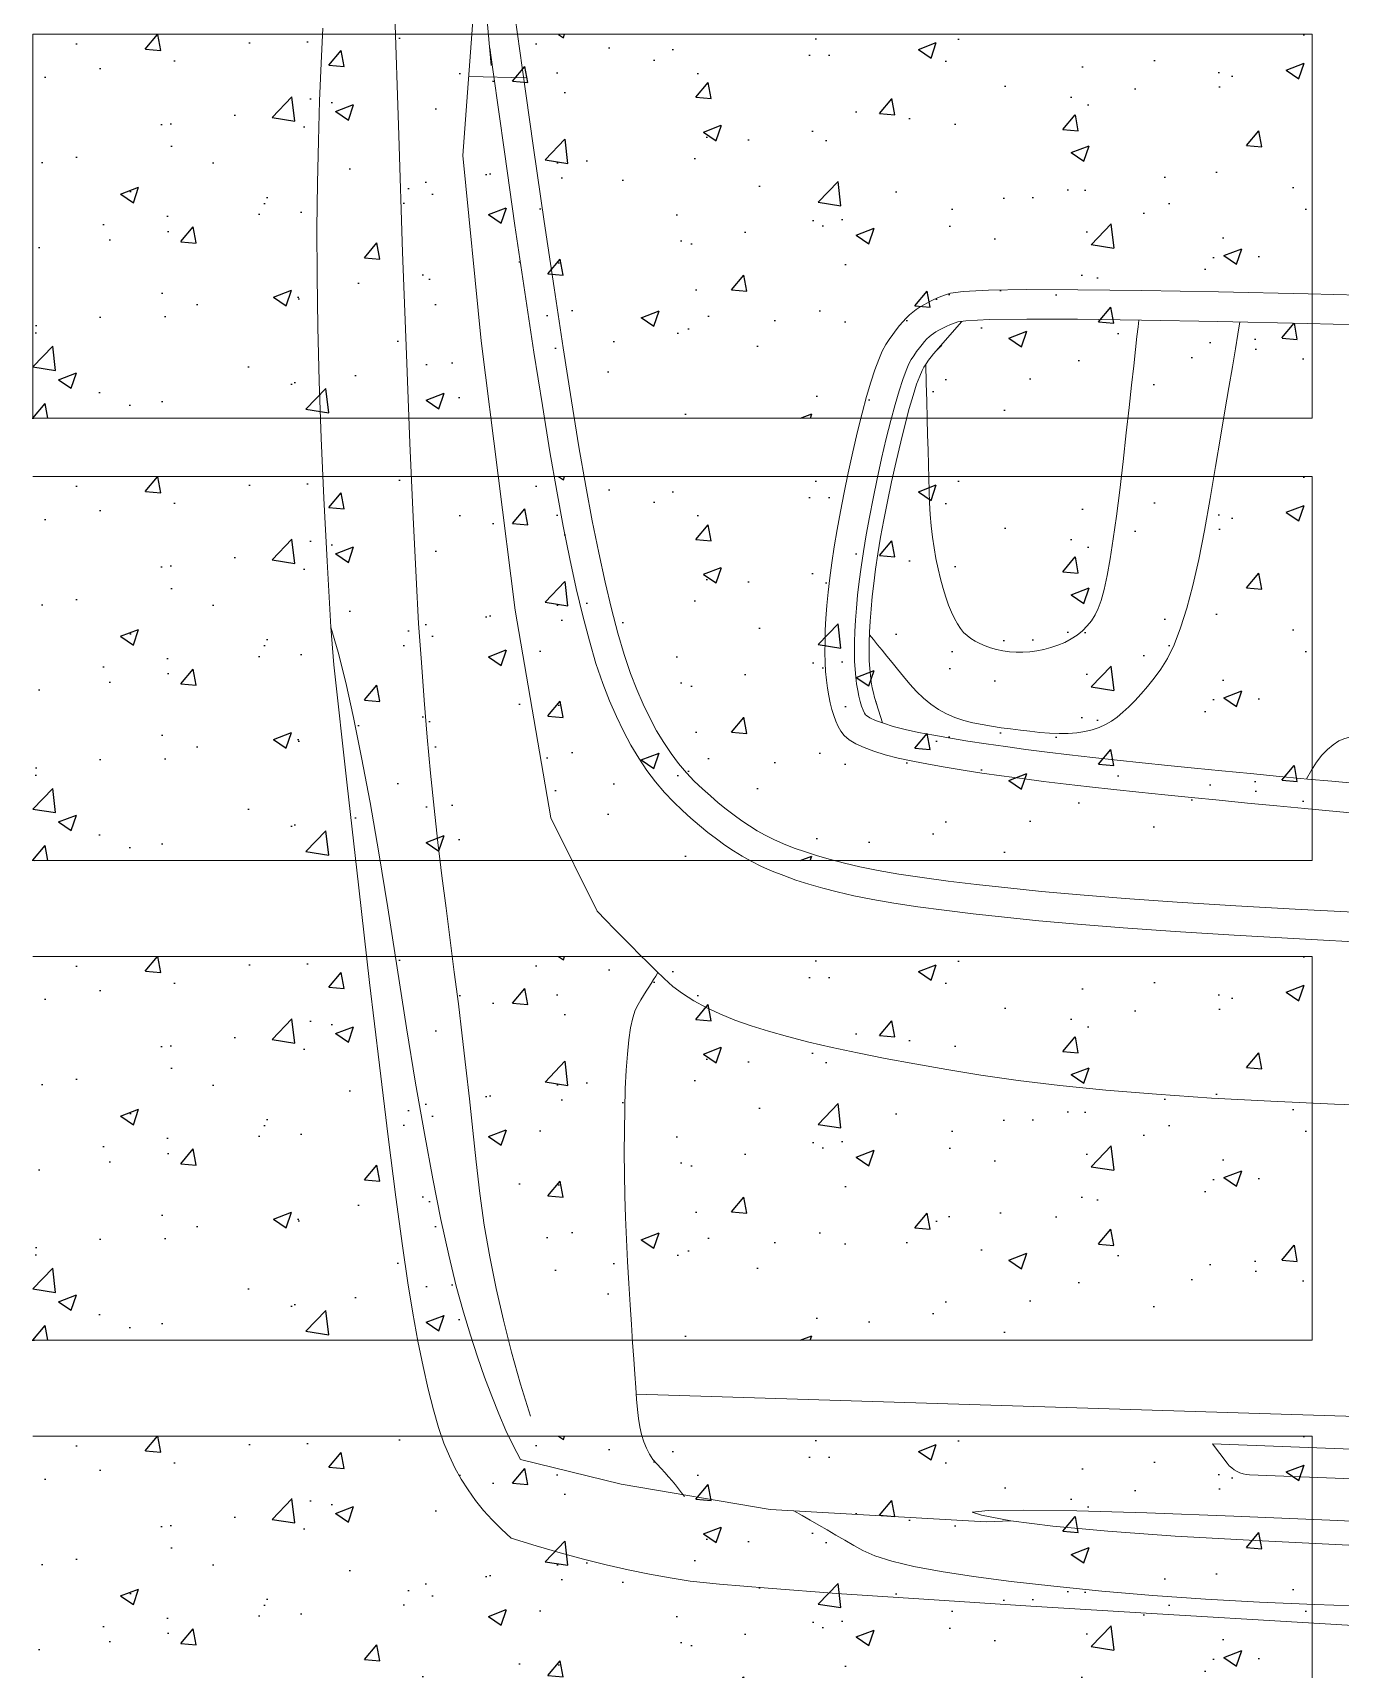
# Model space of a CAD drawing. Header units: millimetres. Extents: x 971.3 to 1010.6, y 593 to 619.8.
# Drawn here: x 979.431 to 980.453, y 596.589 to 597.868 of the extents above; entities that cross this region are included whole.
import ezdxf

# ---------------------------------------------------------------- set-up
doc = ezdxf.new("R2010")
doc.units = ezdxf.units.MM
doc.layers.add('1', color=253, linetype='Continuous', lineweight=0)
doc.layers.add('_mobiliário', color=7, linetype='Continuous', lineweight=5)
doc.layers.add('JANELA-V', color=40, linetype='Continuous')

# ---------------------------------------------------------------- blocks, each defined once
blk = doc.blocks.new('A$C0D511125')
at = {"layer": '_mobiliário'}
for p, q in [((4.0382, 0.8593), (4.0411, 0.9149)), ((4.0353, 0.8088), (4.0382, 0.8593)), ((4.0325, 0.7635), (4.0353, 0.8088)), ((4.0297, 0.7233), (4.0325, 0.7635)), ((4.0269, 0.6883), (4.0297, 0.7233)), ((4.0242, 0.6584), (4.0269, 0.6883)), ((4.0215, 0.6321), (4.0242, 0.6584)), ((4.0188, 0.6079), (4.0215, 0.6321)), ((4.487, 0.6179), (4.4862, 0.6368)), ((4.0161, 0.5856), (4.0188, 0.6079)), ((3.5626, 0.5991), (3.5877, 0.5773)), ((3.5813, 0.5838), (3.5821, 0.5827)), ((3.5821, 0.5827), (3.583, 0.5817)), ((3.583, 0.5817), (3.5843, 0.5804)), ((3.5843, 0.5804), (3.5858, 0.5789)), ((4.0134, 0.5653), (4.0161, 0.5856)), ((3.5877, 0.5773), (3.5899, 0.5755)), ((3.5899, 0.5755), (3.5925, 0.5736)), ((3.5925, 0.5736), (3.5954, 0.5716)), ((3.5954, 0.5716), (3.5979, 0.5699)), ((3.5979, 0.5699), (3.6004, 0.5686)), ((3.6004, 0.5686), (3.6047, 0.5667)), ((3.6047, 0.5667), (3.6111, 0.5643)), ((3.6111, 0.5643), (3.6196, 0.5616)), ((3.6196, 0.5616), (3.6298, 0.5586)), ((3.6298, 0.5586), (3.6417, 0.5554)), ((3.6417, 0.5554), (3.6553, 0.5521)), ((4.0106, 0.5469), (4.0134, 0.5653)), ((3.6553, 0.5521), (3.6706, 0.5485)), ((3.6706, 0.5485), (3.6863, 0.5451)), ((3.6863, 0.5451), (3.7013, 0.5419)), ((3.7013, 0.5419), (3.7155, 0.5391)), ((4.0078, 0.5305), (4.0106, 0.5469)), ((3.7155, 0.5391), (3.7289, 0.5366)), ((3.7289, 0.5366), (3.7416, 0.5345)), ((3.7416, 0.5345), (3.7534, 0.5327)), ((3.7534, 0.5327), (3.7644, 0.5313)), ((3.7644, 0.5313), (3.7746, 0.5301)), ((3.7746, 0.5301), (3.7843, 0.5292)), ((3.8352, 0.5287), (3.8402, 0.5294)), ((3.8402, 0.5294), (3.8447, 0.5301)), ((3.8447, 0.5301), (3.8487, 0.531)), ((3.8487, 0.531), (3.8522, 0.5319)), ((3.8522, 0.5319), (3.8718, 0.538)), ((3.8552, 0.5328), (3.8576, 0.5337)), ((3.8576, 0.5337), (3.8578, 0.5338)), ((4.0049, 0.5159), (4.0078, 0.5305)), ((3.7843, 0.5292), (3.7935, 0.5285)), ((3.7935, 0.5285), (3.802, 0.5281)), ((3.802, 0.5281), (3.8099, 0.5278)), ((3.8099, 0.5278), (3.8172, 0.5278)), ((3.8172, 0.5278), (3.8239, 0.5279)), ((3.8239, 0.5279), (3.8299, 0.5282)), ((3.8299, 0.5282), (3.8352, 0.5287)), ((4.002, 0.5032), (4.0049, 0.5159)), ((3.996, 0.4814), (3.999, 0.492)), ((3.999, 0.492), (4.002, 0.5032)), ((3.9928, 0.4714), (3.996, 0.4814)), ((3.9894, 0.462), (3.9928, 0.4714)), ((3.986, 0.4531), (3.9894, 0.462)), ((3.9784, 0.437), (3.9823, 0.4448)), ((3.9823, 0.4448), (3.986, 0.4531)), ((3.9703, 0.4232), (3.9744, 0.4299)), ((3.9744, 0.4299), (3.9784, 0.437)), ((3.9612, 0.4101), (3.9659, 0.4167)), ((3.9659, 0.4167), (3.9703, 0.4232)), ((3.9508, 0.397), (3.9561, 0.4035)), ((3.9561, 0.4035), (3.9612, 0.4101)), ((3.9451, 0.3904), (3.9508, 0.397)), ((3.9327, 0.3771), (3.9392, 0.3839)), ((3.9392, 0.3839), (3.9451, 0.3904)), ((3.9173, 0.3632), (3.9254, 0.3701)), ((3.9254, 0.3701), (3.9327, 0.3771)), ((3.899, 0.3503), (3.9085, 0.3566)), ((3.9085, 0.3566), (3.9173, 0.3632)), ((3.8783, 0.3386), (3.889, 0.3443)), ((3.889, 0.3443), (3.899, 0.3503)), ((3.8414, 0.3226), (3.8549, 0.3278)), ((3.8549, 0.3278), (3.867, 0.3331)), ((3.867, 0.3331), (3.8783, 0.3386)), ((3.8087, 0.3123), (3.826, 0.3174)), ((3.826, 0.3174), (3.8414, 0.3226)), ((4.0168, 0.3183), (3.9449, 0.2825)), ((3.7684, 0.3022), (3.7895, 0.3073)), ((3.7895, 0.3073), (3.8087, 0.3123)), ((3.6935, 0.2872), (3.7204, 0.2922)), ((3.7204, 0.2922), (3.7454, 0.2972)), ((3.7454, 0.2972), (3.7684, 0.3022)), ((3.6273, 0.2761), (3.663, 0.2819)), ((3.663, 0.2819), (3.6935, 0.2872)), ((3.9449, 0.2825), (3.785, 0.2552)), ((3.5402, 0.2626), (3.5864, 0.2696)), ((3.5864, 0.2696), (3.6273, 0.2761)), ((3.3741, 0.2194), (3.375, 0.2634)), ((3.4322, 0.2469), (3.4889, 0.255)), ((3.4889, 0.255), (3.5402, 0.2626)), ((3.785, 0.2552), (3.5777, 0.2289)), ((3.3704, 0.2381), (3.4322, 0.2469)), ((3.435, 0.2148), (3.263, 0.2277)), ((3.2835, 0.2295), (3.3656, 0.2368)), ((3.3521, 0.2356), (3.3704, 0.2381)), ((3.5777, 0.2289), (3.435, 0.2148)), ((3.827, 0.1156), (3.7981, 0.1133))]:
    blk.add_line(p, q, dxfattribs=at)
for points in [[(3.277, 0.2481), (3.3672, 0.2606), (3.429, 0.2694), (3.4856, 0.2775), (3.5369, 0.2851), (3.5829, 0.2921), (3.6237, 0.2985), (3.6592, 0.3043), (3.6895, 0.3096), (3.7161, 0.3145), (3.7408, 0.3195), (3.7634, 0.3244), (3.784, 0.3293), (3.8026, 0.3342), (3.8191, 0.3391), (3.8337, 0.3439), (3.8462, 0.3488), (3.8574, 0.3537), (3.8679, 0.3588), (3.8778, 0.3641), (3.8869, 0.3696), (3.8954, 0.3752), (3.9031, 0.381), (3.9102, 0.387), (3.9166, 0.3931), (3.9225, 0.3993), (3.9281, 0.4055), (3.9334, 0.4116), (3.9383, 0.4176), (3.9429, 0.4237), (3.9472, 0.4296), (3.9512, 0.4356), (3.9549, 0.4414), (3.9583, 0.4476), (3.9617, 0.4544), (3.965, 0.4619), (3.9682, 0.47), (3.9712, 0.4787), (3.9742, 0.488), (3.9771, 0.498), (3.9799, 0.5087), (3.9827, 0.5206), (3.9854, 0.5346), (3.9882, 0.5506), (3.9909, 0.5685), (3.9936, 0.5885), (3.9963, 0.6105), (3.9989, 0.6346), (4.0016, 0.6606), (4.0043, 0.6902), (4.007, 0.725), (4.0098, 0.765), (4.0126, 0.8102), (4.0155, 0.8605), (4.0184, 0.9161)], [(3.5436, 0.9449), (3.5415, 0.8659), (3.54, 0.7969), (3.5389, 0.7377), (3.5383, 0.6885), (3.5382, 0.6491), (3.5386, 0.6197), (3.5395, 0.6001), (3.5408, 0.5905), (3.5425, 0.5859), (3.5441, 0.5817), (3.5459, 0.5776), (3.5477, 0.5739), (3.5496, 0.5704), (3.5515, 0.5671), (3.5535, 0.5641), (3.5555, 0.5614), (3.5577, 0.5588), (3.5602, 0.5563), (3.5629, 0.5537), (3.5659, 0.5511), (3.5691, 0.5485), (3.5727, 0.5459), (3.5765, 0.5432), (3.5805, 0.5406), (3.5855, 0.5379), (3.592, 0.5351), (3.6, 0.5321), (3.6095, 0.529), (3.6206, 0.5258), (3.6332, 0.5224), (3.6474, 0.5189), (3.6631, 0.5153), (3.6792, 0.5117), (3.6945, 0.5085), (3.7091, 0.5056), (3.723, 0.5031), (3.7362, 0.5009), (3.7486, 0.499), (3.7602, 0.4974), (3.7712, 0.4962), (3.7815, 0.4953), (3.7913, 0.4945), (3.8005, 0.494), (3.8093, 0.4938), (3.8175, 0.4937), (3.8252, 0.4939), (3.8323, 0.4942), (3.839, 0.4949), (3.8452, 0.4957), (3.851, 0.4966), (3.8564, 0.4978), (3.8615, 0.4991), (3.8662, 0.5005), (3.8706, 0.5022), (3.8746, 0.504), (3.8782, 0.5059), (3.8815, 0.5086), (3.8848, 0.5125), (3.8879, 0.5176), (3.8908, 0.5239), (3.8937, 0.5314), (3.8963, 0.5402), (3.8989, 0.5501), (3.9013, 0.5613), (3.9037, 0.5735), (3.9059, 0.5864), (3.9082, 0.6001), (3.9104, 0.6145), (3.9126, 0.6296), (3.9147, 0.6455), (3.9169, 0.6621), (3.9189, 0.6795), (3.921, 0.6975), (3.923, 0.7162), (3.9251, 0.7355), (3.9272, 0.7555), (3.9293, 0.7761), (3.9314, 0.7973), (3.9336, 0.8192), (3.9357, 0.8417), (3.9377, 0.8632), (3.9395, 0.8821), (3.941, 0.8984)], [(3.5663, 0.9443), (3.5642, 0.8654), (3.5627, 0.7964), (3.5616, 0.7374), (3.561, 0.6883), (3.5609, 0.6492), (3.5613, 0.6203), (3.5621, 0.6022), (3.563, 0.596), (3.5637, 0.5939), (3.5651, 0.5903), (3.5666, 0.5871), (3.568, 0.5841), (3.5694, 0.5815), (3.5707, 0.5792), (3.572, 0.5773), (3.5732, 0.5756), (3.5746, 0.5741), (3.5762, 0.5723), (3.5782, 0.5705), (3.5804, 0.5685), (3.583, 0.5665), (3.5859, 0.5643), (3.5891, 0.5621), (3.5921, 0.5602), (3.5954, 0.5584), (3.6004, 0.5562), (3.6074, 0.5536), (3.6162, 0.5508), (3.6267, 0.5477), (3.6389, 0.5444), (3.6527, 0.541), (3.6681, 0.5374), (3.6839, 0.5339), (3.699, 0.5308), (3.7134, 0.528), (3.727, 0.5255), (3.7398, 0.5233), (3.7518, 0.5215), (3.763, 0.52), (3.7735, 0.5188), (3.7834, 0.5179), (3.7927, 0.5172), (3.8015, 0.5167), (3.8097, 0.5165), (3.8173, 0.5164), (3.8243, 0.5166), (3.8307, 0.5169), (3.8365, 0.5174), (3.8418, 0.5181), (3.8468, 0.519), (3.8513, 0.5199), (3.8553, 0.5209), (3.8589, 0.522), (3.8619, 0.5232), (3.8644, 0.5243), (3.8656, 0.525), (3.8662, 0.5257), (3.8678, 0.5283), (3.8699, 0.5327), (3.8721, 0.5387), (3.8745, 0.5463), (3.8768, 0.5554), (3.8791, 0.5659), (3.8813, 0.5776), (3.8836, 0.5903), (3.8858, 0.6037), (3.888, 0.6178), (3.8901, 0.6328), (3.8922, 0.6484), (3.8943, 0.6649), (3.8964, 0.6821), (3.8984, 0.7001), (3.9005, 0.7187), (3.9025, 0.7379), (3.9046, 0.7578), (3.9067, 0.7784), (3.9088, 0.7995), (3.9109, 0.8214), (3.9131, 0.8438), (3.9151, 0.8653), (3.9168, 0.8842), (3.9183, 0.9004)], [(3.915, 0.8645), (3.9081, 0.8684), (3.902, 0.8724), (3.8967, 0.8765), (3.8922, 0.8807), (3.8886, 0.885), (3.8857, 0.8895), (3.8838, 0.894), (3.8826, 0.8986), (3.8819, 0.9033), (3.8813, 0.9082), (3.8808, 0.9133), (3.8804, 0.9185), (3.8802, 0.9239), (3.88, 0.9294), (3.88, 0.9351), (3.88, 0.941), (3.8801, 0.9415)], [(4.0168, 0.3183), (4.0237, 0.3249), (4.0305, 0.3315), (4.0371, 0.338), (4.0436, 0.3445), (4.0501, 0.3509), (4.0564, 0.3572), (4.0626, 0.3635), (4.0687, 0.3698), (4.0747, 0.3765), (4.0803, 0.3841), (4.0858, 0.3928), (4.091, 0.4023), (4.0959, 0.4129), (4.1006, 0.4244), (4.1051, 0.4368), (4.1093, 0.4502), (4.1134, 0.4649), (4.1176, 0.4813), (4.1217, 0.4993), (4.1259, 0.5189), (4.1302, 0.5401), (4.1344, 0.563), (4.1387, 0.5876), (4.1431, 0.6138), (4.1473, 0.6425), (4.1511, 0.6746), (4.1546, 0.7101), (4.1578, 0.749), (4.1607, 0.7913), (4.1632, 0.837), (4.1654, 0.8862), (4.1672, 0.9387)], [(4.3888, 0.3484), (4.407, 0.9363)], [(4.427, 0.7922), (4.4319, 0.9196), (4.4315, 0.9361)], [(4.4795, 0.607), (4.4783, 0.6195), (4.478, 0.647), (4.4786, 0.6877), (4.4801, 0.7415), (4.4827, 0.8085), (4.4861, 0.8886), (4.4883, 0.9355)], [(4.4785, 0.4698), (4.4821, 0.4761), (4.4858, 0.4824), (4.4895, 0.4889), (4.4933, 0.4955), (4.4972, 0.5022), (4.5011, 0.509), (4.5052, 0.516), (4.5092, 0.523), (4.5133, 0.5322), (4.5173, 0.5452), (4.5213, 0.5623), (4.5252, 0.5833), (4.5291, 0.6082), (4.5329, 0.6372), (4.5366, 0.6701), (4.5403, 0.707), (4.5437, 0.7463), (4.5466, 0.7868), (4.549, 0.8284), (4.5508, 0.8711), (4.5521, 0.9149), (4.5525, 0.9349)], [(4.4795, 0.607), (4.482, 0.6143), (4.4862, 0.6368), (4.4903, 0.6692), (4.4942, 0.7115), (4.498, 0.7635), (4.5015, 0.8254), (4.5049, 0.8971), (4.5065, 0.9353)], [(4.4995, 0.2522), (4.5054, 0.2713), (4.5108, 0.2898), (4.5157, 0.3078), (4.5201, 0.3253), (4.524, 0.3423), (4.5274, 0.3587), (4.5302, 0.3746), (4.5326, 0.39), (4.535, 0.4125), (4.5382, 0.45), (4.5421, 0.5025), (4.5466, 0.5699), (4.5519, 0.6522), (4.5579, 0.7495), (4.5645, 0.8617), (4.5688, 0.9347)], [(3.5631, 0.8133), (3.5724, 0.8117), (3.5839, 0.8098), (3.5976, 0.8075), (3.6135, 0.8048), (3.6316, 0.8018), (3.6519, 0.7984), (3.6744, 0.7946), (3.6991, 0.7905), (3.7237, 0.7861), (3.7459, 0.7816), (3.7659, 0.777), (3.7835, 0.7723), (3.7987, 0.7675), (3.8117, 0.7626), (3.8223, 0.7575), (3.8305, 0.7523), (3.8374, 0.7472), (3.8437, 0.7421), (3.8495, 0.7372), (3.8547, 0.7324), (3.8594, 0.7277), (3.8636, 0.7231), (3.8673, 0.7187), (3.8705, 0.7143), (3.8731, 0.7098), (3.8754, 0.7049), (3.8772, 0.6996), (3.8785, 0.6938), (3.8795, 0.6877), (3.88, 0.6811), (3.88, 0.6741), (3.8797, 0.6667), (3.8791, 0.6591), (3.8783, 0.6516), (3.8775, 0.6442), (3.8765, 0.6367), (3.8755, 0.6294), (3.8743, 0.6221), (3.8731, 0.6148), (3.8717, 0.6076), (3.87, 0.6006), (3.8677, 0.5938), (3.8649, 0.5874), (3.8615, 0.5812), (3.8574, 0.5752), (3.8529, 0.5696), (3.8477, 0.5642), (3.8419, 0.5591), (3.8361, 0.5543), (3.8305, 0.5497), (3.8253, 0.5455), (3.8204, 0.5414), (3.8159, 0.5377), (3.8116, 0.5342), (3.8077, 0.531), (3.8041, 0.528)], [(3.5616, 0.7354), (3.5668, 0.7349), (3.5744, 0.734), (3.5844, 0.7329), (3.5968, 0.7315), (3.6117, 0.7299), (3.6289, 0.728), (3.6485, 0.7258), (3.6706, 0.7234), (3.6927, 0.7208), (3.7126, 0.7183), (3.7301, 0.7158), (3.7454, 0.7134), (3.7584, 0.711), (3.7692, 0.7087), (3.7776, 0.7064), (3.7838, 0.7042), (3.7886, 0.7018), (3.7931, 0.6989), (3.7972, 0.6957), (3.8009, 0.692), (3.8043, 0.6879), (3.8072, 0.6834), (3.8098, 0.6785), (3.812, 0.6731), (3.8138, 0.6676), (3.8153, 0.6622), (3.8164, 0.6568), (3.8171, 0.6515), (3.8174, 0.6462), (3.8174, 0.641), (3.817, 0.6358), (3.8162, 0.6307), (3.8152, 0.6258), (3.8139, 0.6213), (3.8125, 0.617), (3.8108, 0.6131), (3.8089, 0.6095), (3.8069, 0.6062), (3.8046, 0.6032), (3.8021, 0.6005), (3.7992, 0.5981), (3.7956, 0.5957), (3.7914, 0.5934), (3.7866, 0.5911), (3.7812, 0.5889), (3.7751, 0.5868), (3.7684, 0.5847), (3.761, 0.5827), (3.7533, 0.5809), (3.7453, 0.5792), (3.7371, 0.5778), (3.7287, 0.5766), (3.7201, 0.5756), (3.7113, 0.5748), (3.7023, 0.5743), (3.6931, 0.5739), (3.6834, 0.5737), (3.673, 0.5734), (3.6619, 0.5731), (3.65, 0.5728), (3.6375, 0.5725), (3.6242, 0.5722), (3.6103, 0.5718), (3.5956, 0.5715)], [(4.439, 0.2592), (4.4579, 0.3367), (4.4775, 0.4516), (4.487, 0.6179)], [(4.0641, 0.3651), (4.0668, 0.3634), (4.0695, 0.3617), (4.0724, 0.3599), (4.0754, 0.3581), (4.0785, 0.3561), (4.0817, 0.3541), (4.0851, 0.352), (4.0886, 0.3498), (4.093, 0.3476), (4.099, 0.3458), (4.1066, 0.3441), (4.1159, 0.3427), (4.1268, 0.3416), (4.1393, 0.3406), (4.1535, 0.34), (4.1692, 0.3395), (4.1859, 0.3393), (4.2025, 0.3392), (4.2192, 0.3393), (4.236, 0.3396), (4.2528, 0.3401), (4.2697, 0.3408), (4.2866, 0.3416), (4.3036, 0.3426), (4.3199, 0.3437), (4.3351, 0.3447), (4.349, 0.3456), (4.3617, 0.3465), (4.3732, 0.3473), (4.3835, 0.348), (4.3926, 0.3487), (4.4004, 0.3493), (4.4074, 0.3501), (4.4139, 0.3511), (4.4199, 0.3525), (4.4254, 0.3542), (4.4304, 0.3563), (4.435, 0.3586), (4.439, 0.3613), (4.4426, 0.3644), (4.4459, 0.3675), (4.4491, 0.3704), (4.4523, 0.3733), (4.4554, 0.376), (4.4585, 0.3786), (4.4616, 0.381), (4.4646, 0.3833), (4.4675, 0.3855)], [(4.4057, 0.2669), (4.381, 0.2593), (4.3564, 0.2523), (4.3318, 0.2461), (4.3073, 0.2405), (4.2829, 0.2356), (4.2585, 0.2314), (4.2342, 0.2279), (4.2099, 0.2251), (4.1857, 0.2226), (4.1614, 0.2199), (4.1371, 0.2172), (4.1127, 0.2143), (4.0882, 0.2114), (4.0637, 0.2083), (4.0392, 0.2052), (4.0145, 0.2019), (3.9895, 0.1987), (3.9639, 0.1956), (3.9375, 0.1927), (3.9105, 0.19), (3.8827, 0.1874), (3.8543, 0.1851), (3.8252, 0.1829), (3.7954, 0.1808), (3.7599, 0.1788), (3.7135, 0.1765), (3.6563, 0.1741), (3.5882, 0.1714), (3.5093, 0.1685), (3.4195, 0.1655), (3.3189, 0.1622)], [(3.7981, 0.1133), (3.8174, 0.1189), (3.8406, 0.1247), (3.8676, 0.1307), (3.8985, 0.1369), (3.9332, 0.1434), (3.9718, 0.1502), (4.0142, 0.1571), (4.0604, 0.1644), (4.1066, 0.1716), (4.1492, 0.1785), (4.1879, 0.1853), (4.223, 0.1918), (4.2542, 0.198), (4.2818, 0.204), (4.3055, 0.2098), (4.3256, 0.2153), (4.3432, 0.2207), (4.3599, 0.2262), (4.3756, 0.2316), (4.3902, 0.2371), (4.4039, 0.2426), (4.4166, 0.2481), (4.4283, 0.2536), (4.439, 0.2592)], [(3.827, 0.1156), (3.9174, 0.1256), (3.9989, 0.1348), (4.0716, 0.1431), (4.1355, 0.1506), (4.1906, 0.1573), (4.2369, 0.1632), (4.2744, 0.1683), (4.3031, 0.1725), (4.3264, 0.1764), (4.3478, 0.1803), (4.3673, 0.1842), (4.3849, 0.1882), (4.4007, 0.1922), (4.4145, 0.1962), (4.4265, 0.2003), (4.4365, 0.2045), (4.4455, 0.2088), (4.4541, 0.2137), (4.4624, 0.2189), (4.4705, 0.2247), (4.4782, 0.2309), (4.4856, 0.2375), (4.4927, 0.2446), (4.4995, 0.2522)], [(3.7981, 0.1133), (3.7472, 0.1103), (3.6987, 0.1078), (3.6525, 0.1058), (3.6086, 0.1042), (3.567, 0.1032), (3.5278, 0.1026), (3.4908, 0.1025), (3.4562, 0.1029), (3.4237, 0.1037), (3.3929, 0.1046), (3.3639, 0.1057), (3.3368, 0.107)]]:
    blk.add_lwpolyline(points, dxfattribs=at)
blk.add_lwpolyline([(4.427, 0.7922), (4.4419, 0.8035, 0.22458), (4.4509, 0.8207), (4.4547, 0.9195), (4.4542, 0.9367)], format="xyb", dxfattribs=at)

msp = doc.modelspace()

# ---------------------------------------------------------------- hatches: boundary and pattern name
at = {"layer": 'JANELA-V', "true_color": 0xfbd593}
h = msp.add_hatch(dxfattribs=at)
h.set_pattern_fill('AR-CONC', color=41, scale=0.02, style=0)
h.set_pattern_definition([(50, (979.43138, 597.56716), (0.143452, -0.01255), [0.015, -0.165]), (355, (979.43138, 597.56716), (-0.02775, 0.150438), [0.012, -0.132]), (100.451, (979.44333, 597.56612), (0.115702, 0.137888), [0.012748, -0.140228]), (46.184, (979.43138, 597.60716), (0.213448, -0.033104), [0.0225, -0.2475]), (96.636, (979.44917, 597.6044), (0.186933, 0.194824), [0.019122, -0.210343]), (351.184, (979.43138, 597.60716), (0.186932, 0.194824), [0.018, -0.198]), (21, (979.45138, 597.59716), (0.119381, -0.080524), [0.015, -0.165]), (326, (979.45138, 597.59716), (0.048663, 0.14503), [0.012, -0.132]), (71.451, (979.46133, 597.59045), (0.168045, 0.064506), [0.012748, -0.140228]), (37.5, (979.43138, 597.567164), (0.002432, 0.0665788), [0, -0.1304, 0, -0.134, 0, -0.1325]), (7.5, (979.43138, 597.567164), (0.052614, 0.0788823), [0, -0.0764, 0, -0.1274, 0, -0.0505]), (327.5, (979.38678, 597.567164), (0.1067645, -0.004511), [0, -0.05, 0, -0.156, 0, -0.207]), (317.5, (979.36678, 597.56716), (0.116637, 0.020021), [0, -0.065, 0, -0.1036, 0, -0.147])])
h.paths.add_polyline_path([(980.4314, 597.8672), (979.4314, 597.8672), (979.4314, 597.5672), (980.4314, 597.5672)])
h = msp.add_hatch(dxfattribs=at)
h.set_pattern_fill('AR-CONC', color=41, scale=0.02, style=0)
h.set_pattern_definition([(50, (979.43138, 597.22151), (0.143452, -0.01255), [0.015, -0.165]), (355, (979.43138, 597.2215), (-0.02775, 0.150438), [0.012, -0.132]), (100.451, (979.44333, 597.22046), (0.115702, 0.137888), [0.012748, -0.140228]), (46.184, (979.43138, 597.2615), (0.213448, -0.033104), [0.0225, -0.2475]), (96.636, (979.44917, 597.25875), (0.186933, 0.194824), [0.019122, -0.210343]), (351.184, (979.43138, 597.2615), (0.186932, 0.194824), [0.018, -0.198]), (21, (979.45138, 597.25151), (0.119381, -0.080524), [0.015, -0.165]), (326, (979.45138, 597.2515), (0.048663, 0.14503), [0.012, -0.132]), (71.451, (979.46133, 597.2448), (0.168045, 0.064506), [0.012748, -0.140228]), (37.5, (979.43138, 597.221507), (0.002432, 0.0665788), [0, -0.1304, 0, -0.134, 0, -0.1325]), (7.5, (979.43138, 597.22151), (0.052614, 0.0788823), [0, -0.0764, 0, -0.1274, 0, -0.0505]), (327.5, (979.38678, 597.221507), (0.1067645, -0.004511), [0, -0.05, 0, -0.156, 0, -0.207]), (317.5, (979.36678, 597.22151), (0.116637, 0.020021), [0, -0.065, 0, -0.1036, 0, -0.147])])
h.paths.add_polyline_path([(980.4314, 597.5215), (979.4314, 597.5215), (979.4314, 597.2215), (980.4314, 597.2215)])
h = msp.add_hatch(dxfattribs=at)
h.set_pattern_fill('AR-CONC', color=41, scale=0.02, style=0)
h.set_pattern_definition([(50, (979.43138, 596.84651), (0.143452, -0.01255), [0.015, -0.165]), (355, (979.43138, 596.8465), (-0.02775, 0.150438), [0.012, -0.132]), (100.451, (979.44333, 596.84546), (0.115702, 0.137888), [0.012748, -0.140228]), (46.184, (979.43138, 596.8865), (0.213448, -0.033104), [0.0225, -0.2475]), (96.636, (979.44917, 596.88375), (0.186933, 0.194824), [0.019122, -0.210343]), (351.184, (979.43138, 596.8865), (0.186932, 0.194824), [0.018, -0.198]), (21, (979.45138, 596.87651), (0.119381, -0.080524), [0.015, -0.165]), (326, (979.45138, 596.8765), (0.048663, 0.14503), [0.012, -0.132]), (71.451, (979.46133, 596.8698), (0.168045, 0.064506), [0.012748, -0.140228]), (37.5, (979.43138, 596.846507), (0.002432, 0.0665788), [0, -0.1304, 0, -0.134, 0, -0.1325]), (7.5, (979.43138, 596.84651), (0.052614, 0.0788823), [0, -0.0764, 0, -0.1274, 0, -0.0505]), (327.5, (979.38678, 596.846507), (0.1067645, -0.004511), [0, -0.05, 0, -0.156, 0, -0.207]), (317.5, (979.36678, 596.84651), (0.116637, 0.020021), [0, -0.065, 0, -0.1036, 0, -0.147])])
h.paths.add_polyline_path([(980.4314, 597.1465), (979.4314, 597.1465), (979.4314, 596.8465), (980.4314, 596.8465)])
h = msp.add_hatch(dxfattribs=at)
h.set_pattern_fill('AR-CONC', color=41, scale=0.02, style=0)
h.set_pattern_definition([(50, (979.43138, 596.47151), (0.143452, -0.01255), [0.015, -0.165]), (355, (979.43138, 596.4715), (-0.02775, 0.150438), [0.012, -0.132]), (100.451, (979.44333, 596.47046), (0.115702, 0.137888), [0.012748, -0.140228]), (46.184, (979.43138, 596.5115), (0.213448, -0.033104), [0.0225, -0.2475]), (96.636, (979.44917, 596.50875), (0.186933, 0.194824), [0.019122, -0.210343]), (351.184, (979.43138, 596.5115), (0.186932, 0.194824), [0.018, -0.198]), (21, (979.45138, 596.50151), (0.119381, -0.080524), [0.015, -0.165]), (326, (979.45138, 596.5015), (0.048663, 0.14503), [0.012, -0.132]), (71.451, (979.46133, 596.4948), (0.168045, 0.064506), [0.012748, -0.140228]), (37.5, (979.43138, 596.471507), (0.002432, 0.0665788), [0, -0.1304, 0, -0.134, 0, -0.1325]), (7.5, (979.43138, 596.47151), (0.052614, 0.0788823), [0, -0.0764, 0, -0.1274, 0, -0.0505]), (327.5, (979.38678, 596.471507), (0.1067645, -0.004511), [0, -0.05, 0, -0.156, 0, -0.207]), (317.5, (979.36678, 596.47151), (0.116637, 0.020021), [0, -0.065, 0, -0.1036, 0, -0.147])])
h.paths.add_polyline_path([(980.4314, 596.7715), (979.4314, 596.7715), (979.4314, 596.4715), (980.4314, 596.4715)])

# ---------------------------------------------------------------- linework, layer by layer
at = {"layer": '1'}
for p, q in [((979.4314, 597.8672), (980.4314, 597.8672)), ((979.4314, 597.8672), (979.4314, 597.5672)), ((980.4314, 597.8672), (980.4314, 597.5672)), ((980.4314, 597.8672), (980.4314, 597.5672)), ((979.4314, 597.5672), (980.4314, 597.5672)), ((979.4314, 597.5215), (980.4314, 597.5215)), ((980.4314, 597.5215), (980.4314, 597.2215)), ((979.4314, 597.2215), (980.4314, 597.2215)), ((979.4314, 597.1465), (980.4314, 597.1465)), ((980.4314, 597.1465), (980.4314, 596.8465)), ((979.4314, 596.8465), (980.4314, 596.8465)), ((979.4314, 596.7715), (980.4314, 596.7715)), ((980.4314, 596.7715), (980.4314, 596.4715)), ((980.4314, 596.7715), (980.4314, 596.4715))]:
    msp.add_line(p, q, dxfattribs=at)

# ---------------------------------------------------------------- block references
at = {"layer": '_mobiliário', "xscale": 1.014999999999986, "yscale": 1.014999999999986, "zscale": 1.014999999999986, "rotation": 270}
msp.add_blockref('A$C0D511125', (979.5495, 601.2589), dxfattribs=at)

doc.saveas('drawing.dxf')
